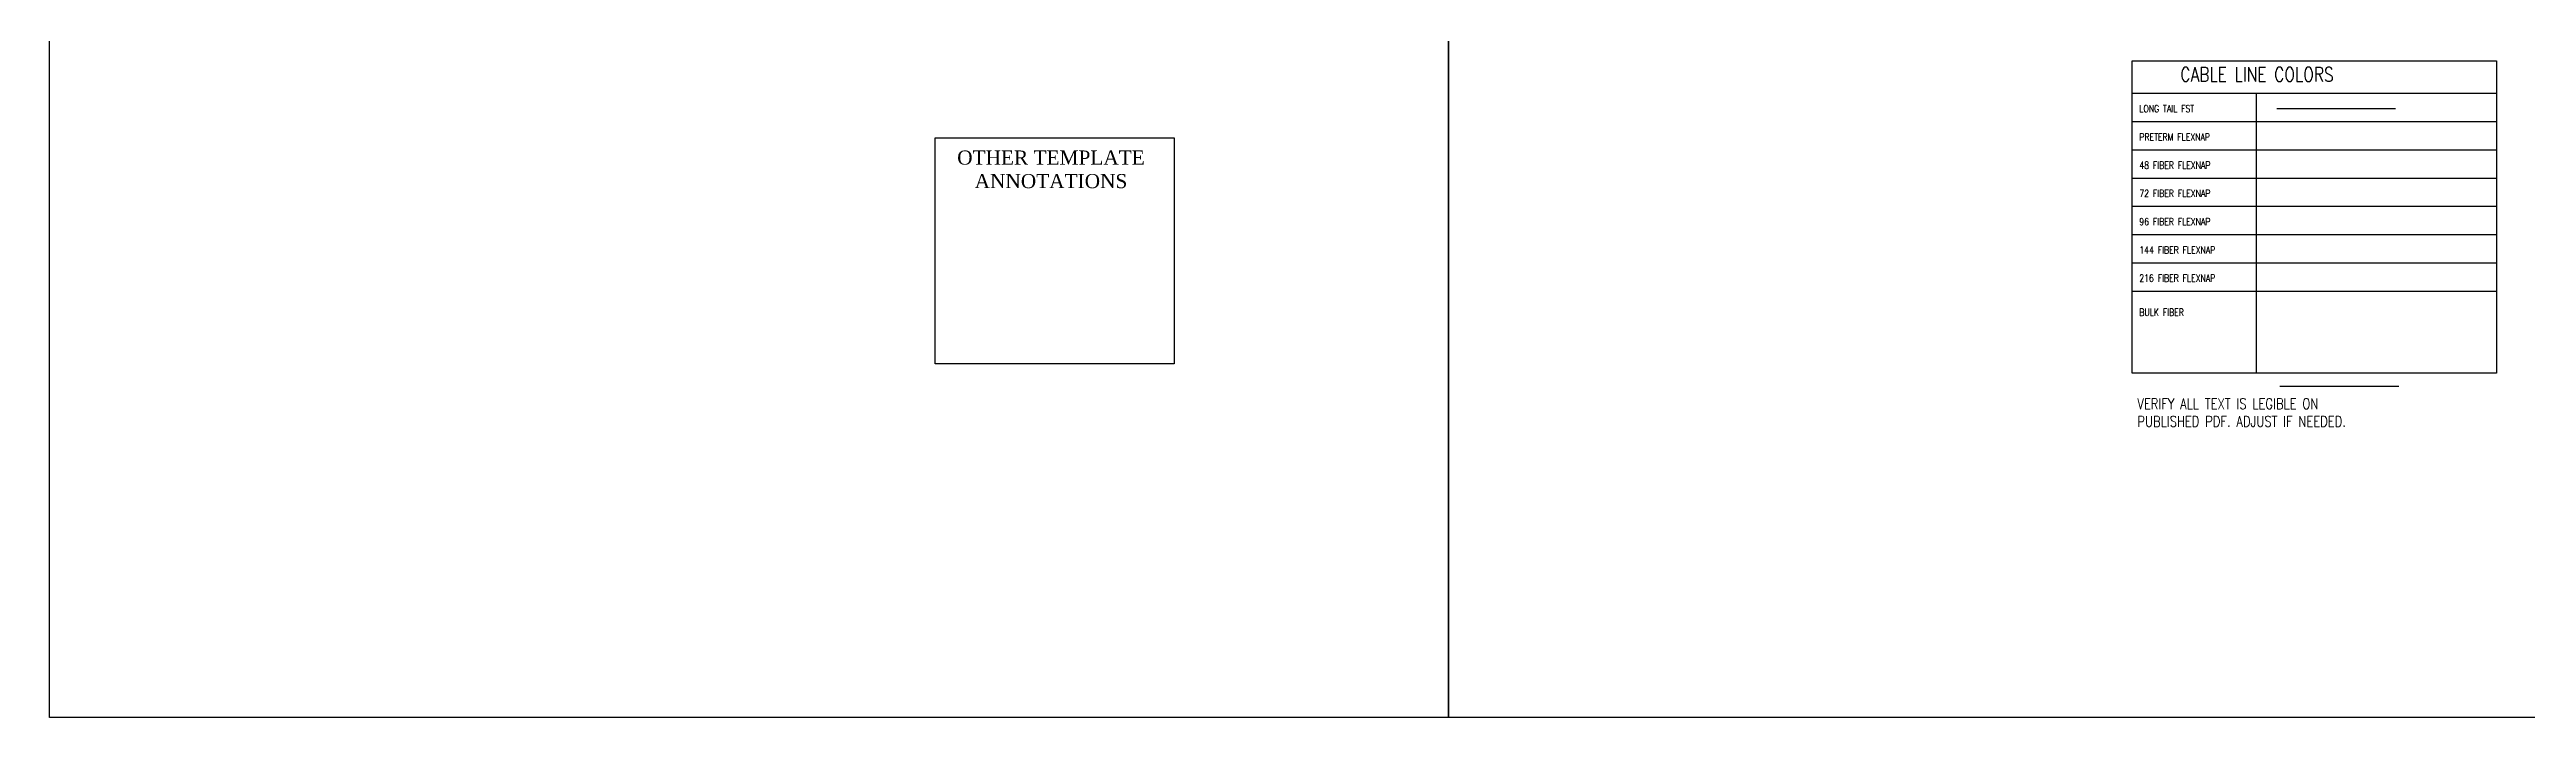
# Model space of a CAD drawing. Header units: feet. Extents: x 865220 to 5696323, y -2240498 to 1923703.
# Drawn here: x 2845033 to 2846789, y 952398 to 952871 of the extents above; entities that cross this region are included whole.
import ezdxf
from ezdxf.lldxf.tags import DXFTag

# ---------------------------------------------------------------- set-up
doc = ezdxf.new("R2010")
doc.units = ezdxf.units.FT
doc.header["$LTSCALE"] = 0.015
doc.header["$MEASUREMENT"] = 0
doc.layers.add('F1', color=112, linetype='F1')
doc.layers.add('TAIL', color=1, linetype='MST')
doc.layers.add('TEMPLATE REFERENCE', color=2, linetype='Continuous', plot=False)
doc.styles.add('Line', font='txt.shx', dxfattribs={"height": 3})
doc.styles.add('RS332', font='romans.shx', dxfattribs={"width": 0.8})
doc.styles.get("Standard").update_dxf_attribs({"font": 'times.ttf'})
tags = doc.linetypes.add('F1', pattern='A,15,-5,["F1",Line,S=1.5,R=0,X=0,Y=-1.5],-12', length=32).pattern_tags.tags
tags[6] = DXFTag(74, 10)
tags = doc.linetypes.add('MST', pattern='A,5,-5,5,-5,["TAIL",Line,S=1.5,R=0,X=0,Y=-1.5],-20', length=40).pattern_tags.tags
tags[10] = DXFTag(74, 10)

msp = doc.modelspace()

# ---------------------------------------------------------------- linework, layer by layer
at = {"layer": 'F1', "ltscale": 50, "flags": 128}
msp.add_lwpolyline([(2846614.7, 952632.6), (2846699, 952632.6)], dxfattribs=at)
at = {"layer": 'TAIL', "ltscale": 50, "flags": 128}
msp.add_lwpolyline([(2846612.5, 952829.3), (2846696.7, 952829.3)], dxfattribs=at)
at = {"layer": 'TEMPLATE REFERENCE', "ltscale": 1.5}
for p, q in [((2846510, 952840), (2846768.3, 952840)), ((2846597.8, 952840), (2846597.8, 952641.8)), ((2846510, 952820), (2846768.3, 952820)), ((2846510, 952800), (2846768.3, 952800)), ((2846510, 952780), (2846768.3, 952780)), ((2846510, 952760), (2846768.3, 952760)), ((2846510, 952740), (2846768.3, 952740)), ((2846510, 952720), (2846768.3, 952720)), ((2846510, 952700), (2846768.3, 952700))]:
    msp.add_line(p, q, dxfattribs=at)
at = {"layer": 'TEMPLATE REFERENCE'}
for points in [[(2845033.4, 953336.7), (2846025.3, 953336.7), (2846025.3, 952398.1), (2845033.4, 952398.1)], [(2846025.3, 953336.7), (2847017.2, 953336.7), (2847017.2, 952398.1), (2846025.3, 952398.1)]]:
    msp.add_lwpolyline(points, close=True, dxfattribs=at)
at = {"layer": 'TEMPLATE REFERENCE', "ltscale": 1.5}
for points in [[(2846510, 952862.9), (2846768.3, 952862.9), (2846768.3, 952641.8), (2846510, 952641.8)], [(2845661.3, 952808.5), (2845830.8, 952808.5), (2845830.8, 952648.4), (2845661.3, 952648.4)]]:
    msp.add_lwpolyline(points, close=True, dxfattribs=at)

# ---------------------------------------------------------------- texts
at = {"layer": 'TEMPLATE REFERENCE', "style": 'RS332', "width": 0.8}
for s, height, p in [('CABLE LINE COLORS', 10, (2846544.1, 952848.4)), ('LONG TAIL FST', 5, (2846515, 952826.6)), ('PRETERM FLEXNAP', 5, (2846515, 952806.6)), ('48 FIBER FLEXNAP', 5, (2846515, 952786.6)), ('72 FIBER FLEXNAP', 5, (2846515, 952766.6)), ('96 FIBER FLEXNAP', 5, (2846515, 952746.6)), ('144 FIBER FLEXNAP', 5, (2846515, 952726.6)), ('216 FIBER FLEXNAP', 5, (2846515, 952706.6)), ('BULK FIBER', 5, (2846515, 952682.5))]:
    msp.add_text(s, height=height, dxfattribs=at).set_placement(p)
at = {"layer": 'TEMPLATE REFERENCE', "insert": (2845743.4, 952786.1), "char_height": 10, "attachment_point": 5}
msp.add_mtext('OTHER TEMPLATE \\PANNOTATIONS', dxfattribs=at)
at = {"layer": 'TEMPLATE REFERENCE', "ltscale": 1.75, "insert": (2846513.6, 952623.9), "char_height": 7.5, "width": 168.932, "attachment_point": 1, "style": 'RS332'}
msp.add_mtext('VERIFY ALL TEXT IS LEGIBLE ON PUBLISHED PDF. ADJUST IF NEEDED.', dxfattribs=at)

doc.saveas('drawing.dxf')
